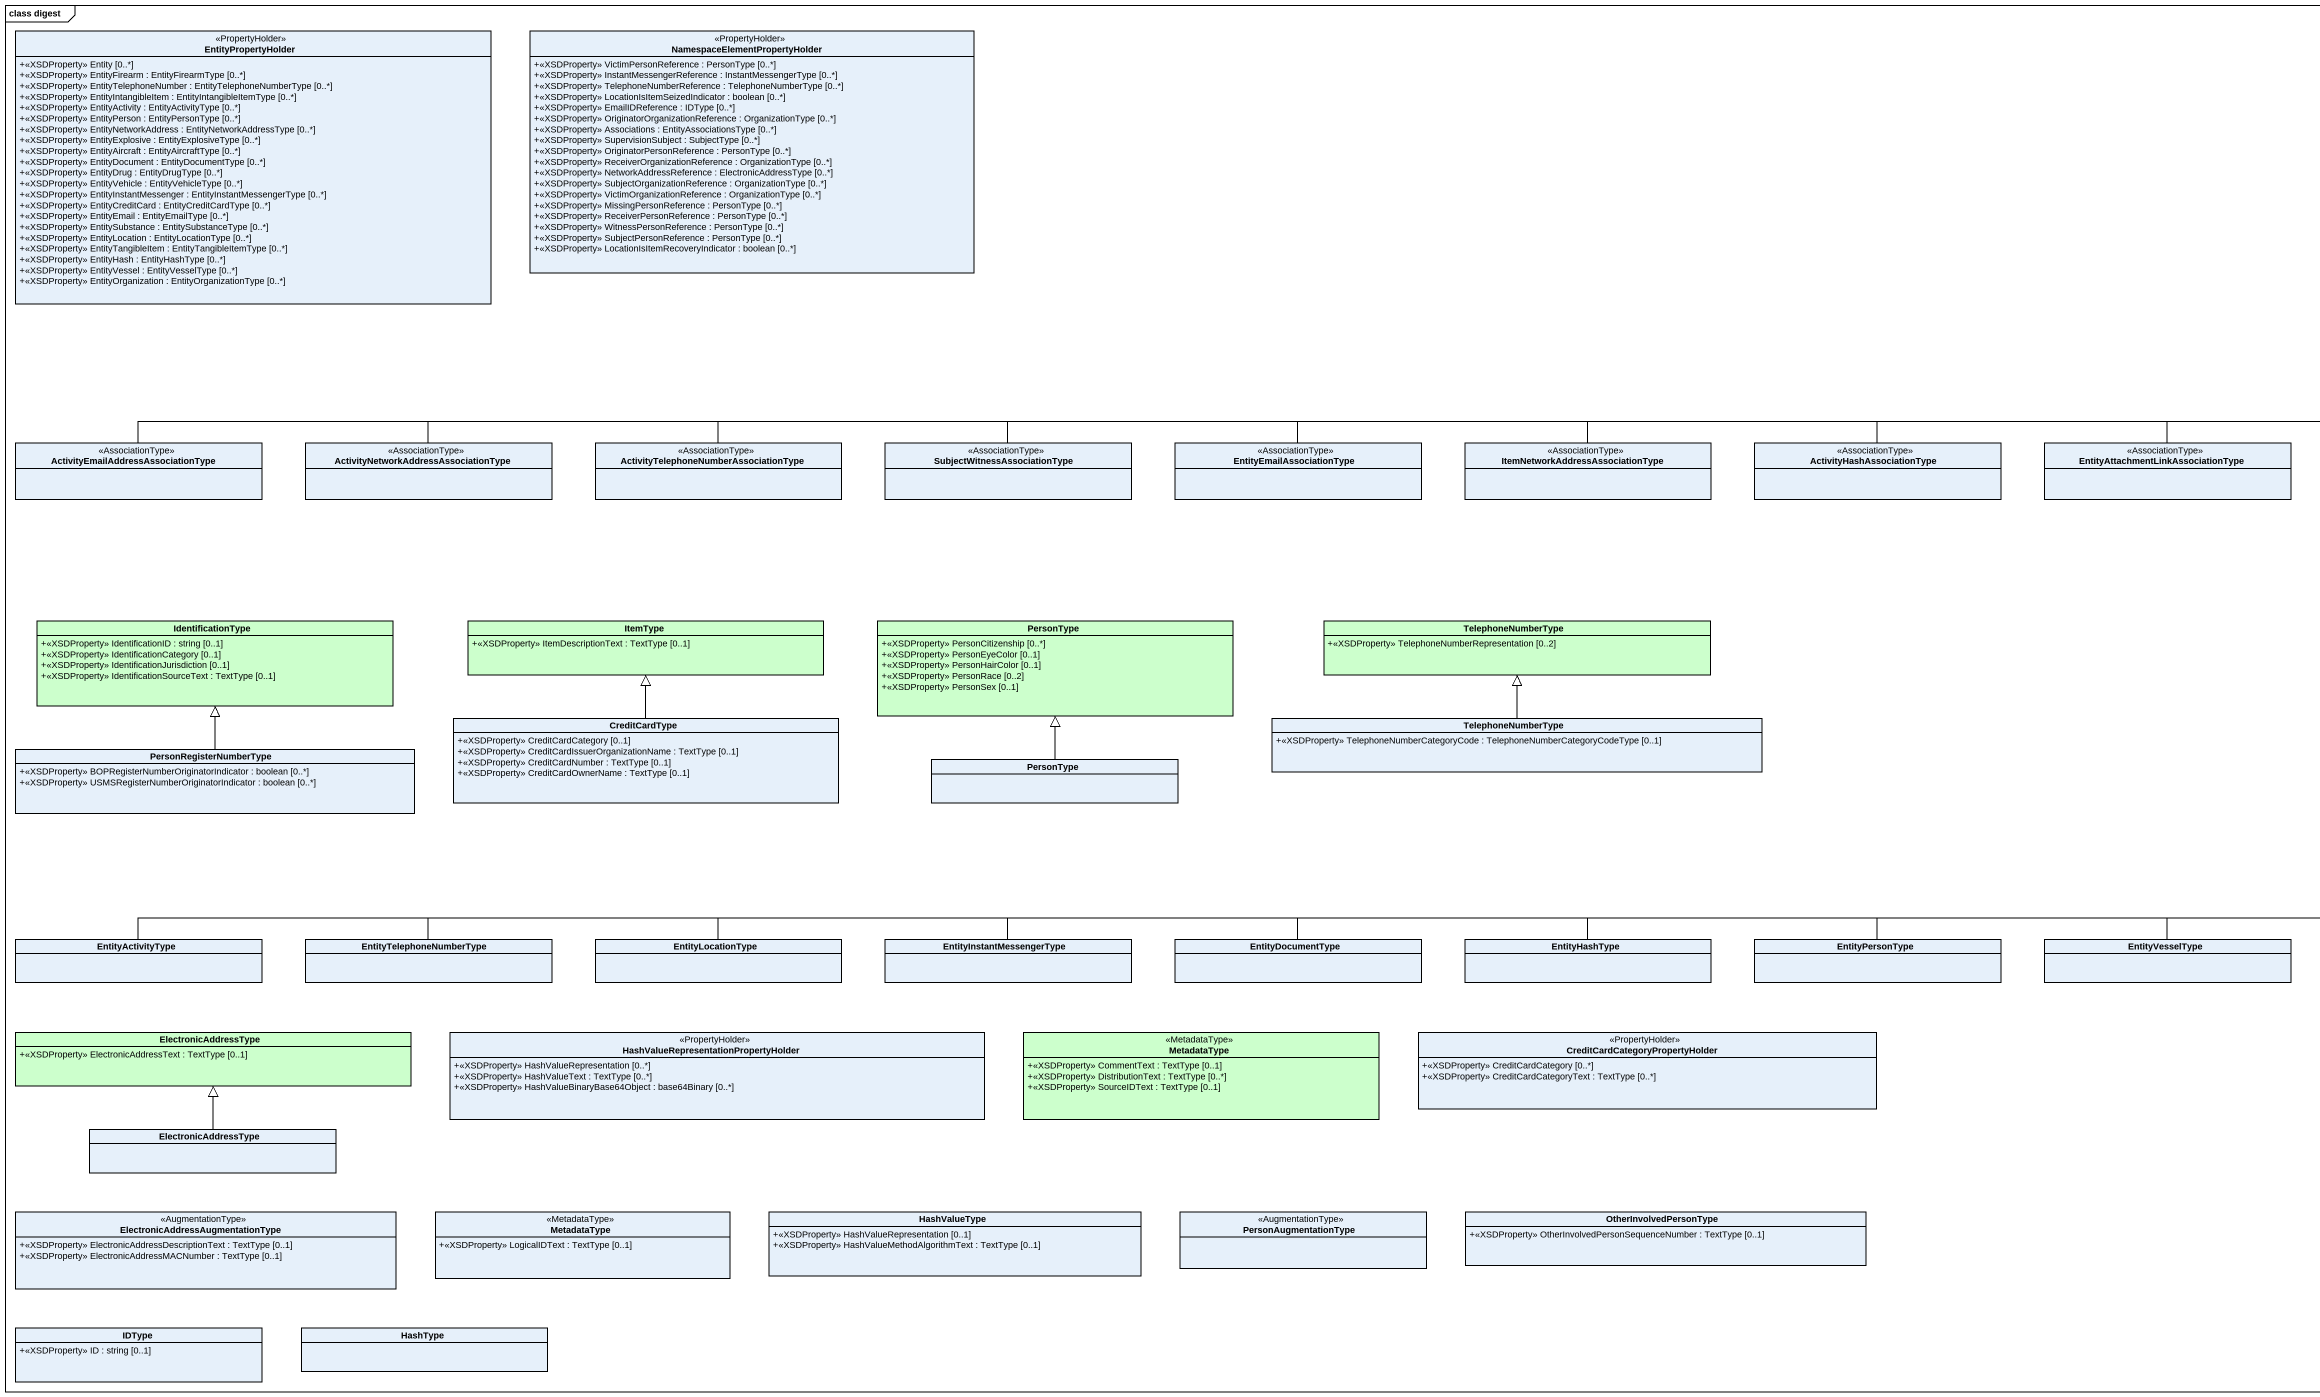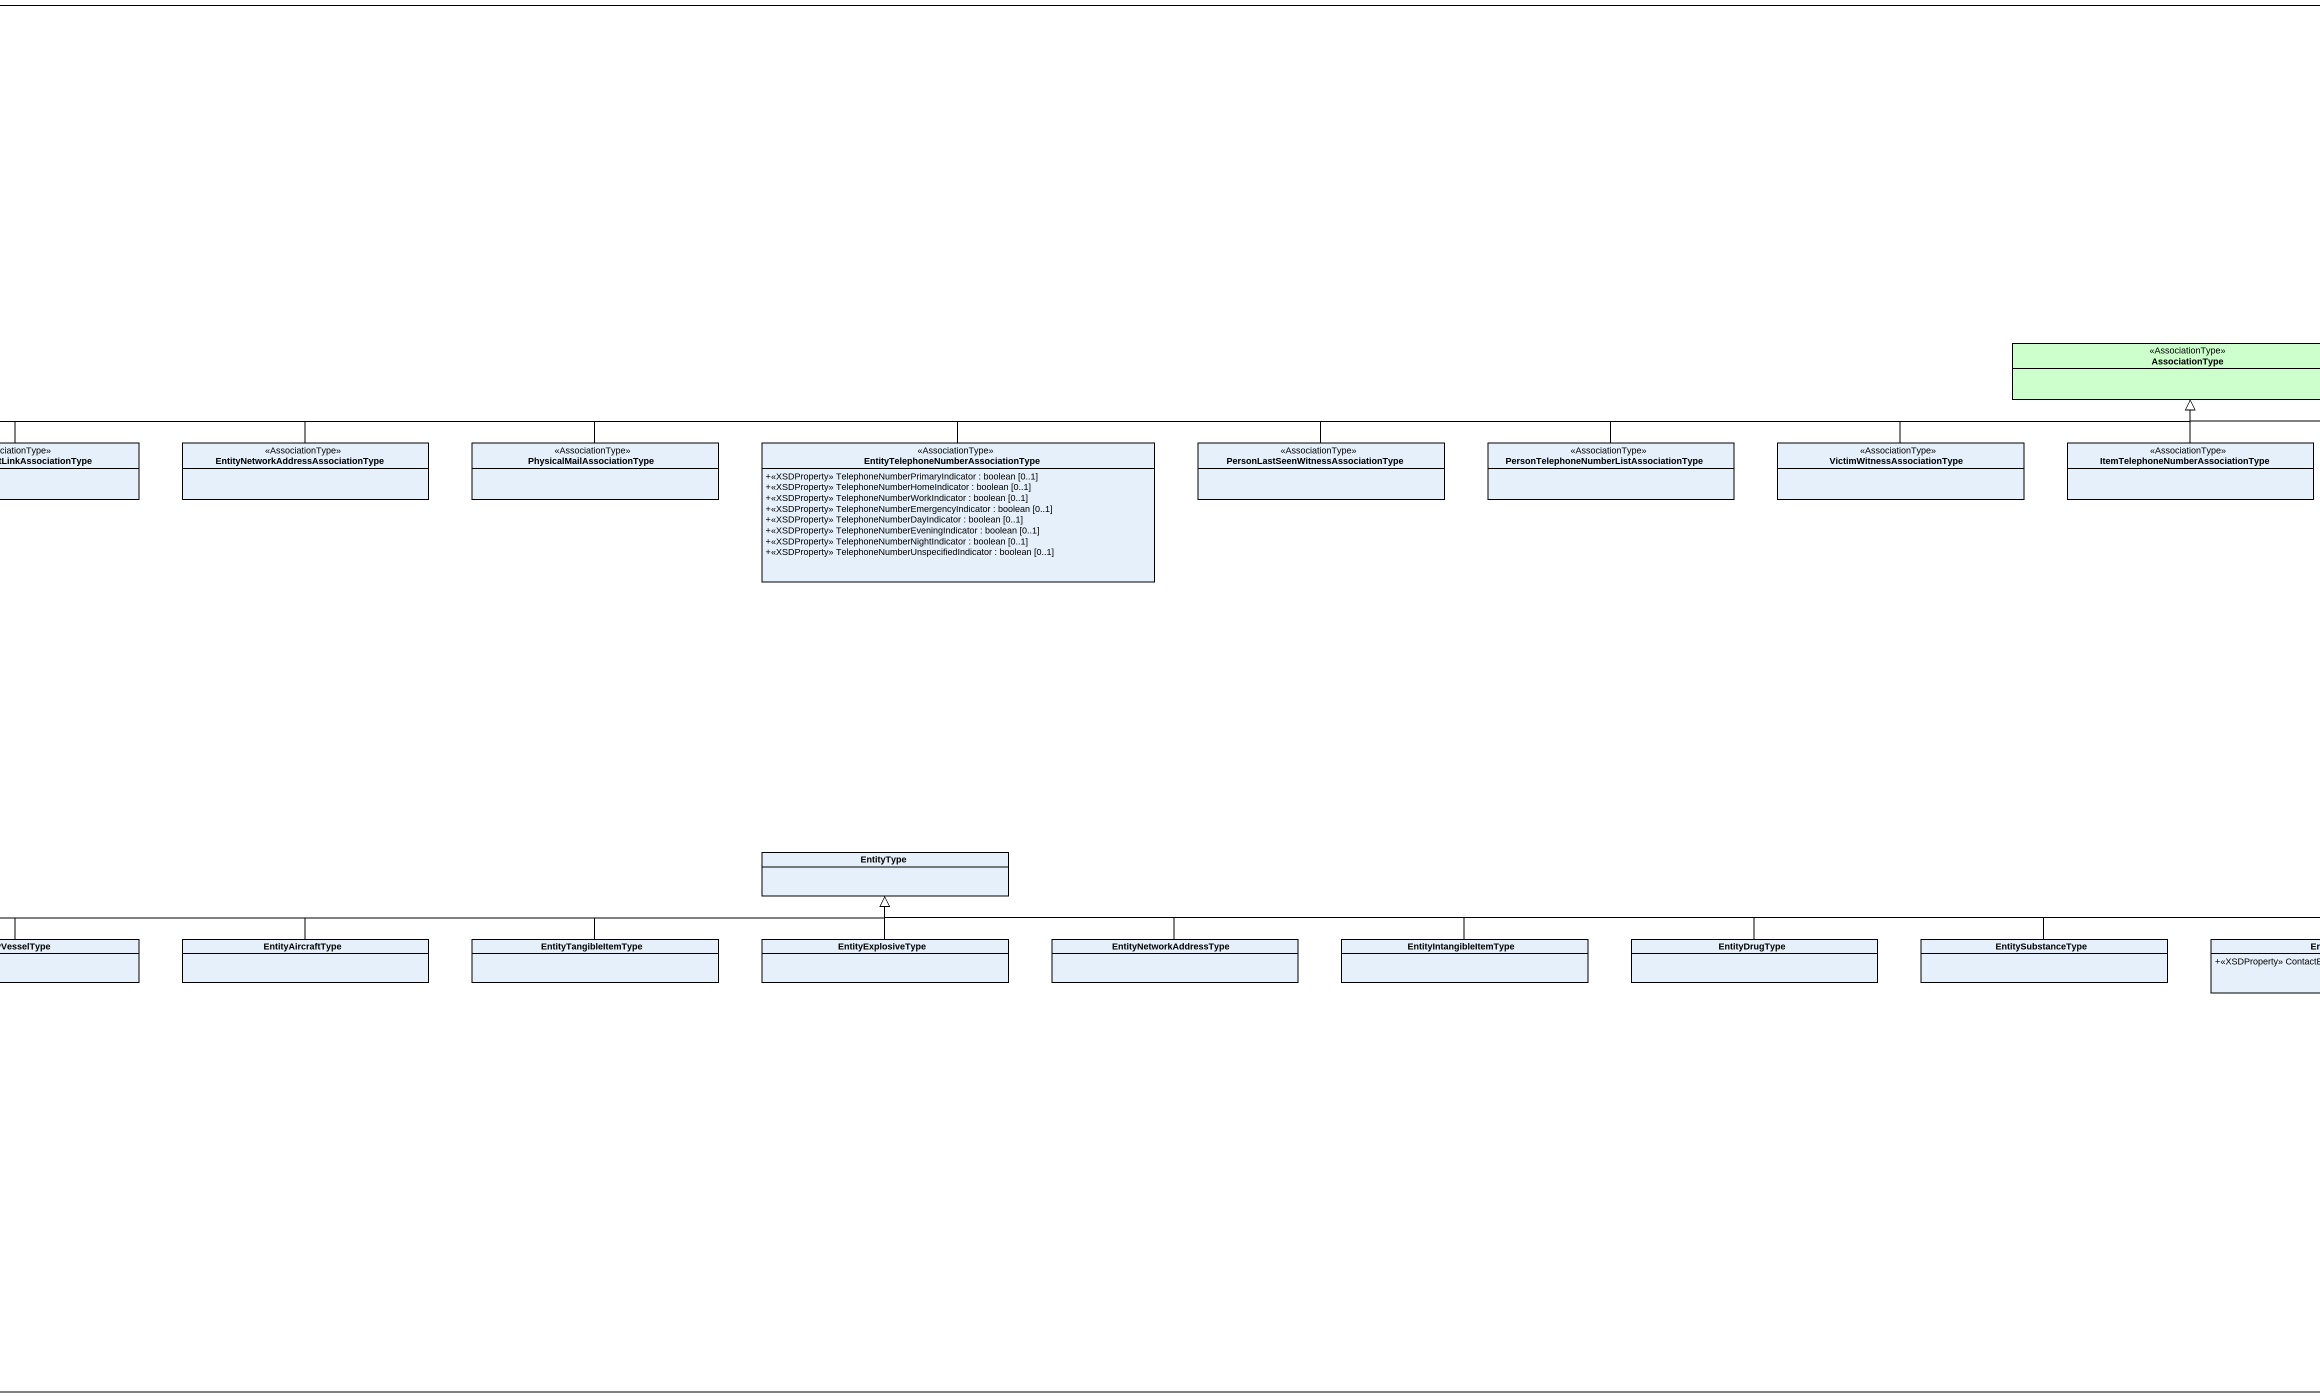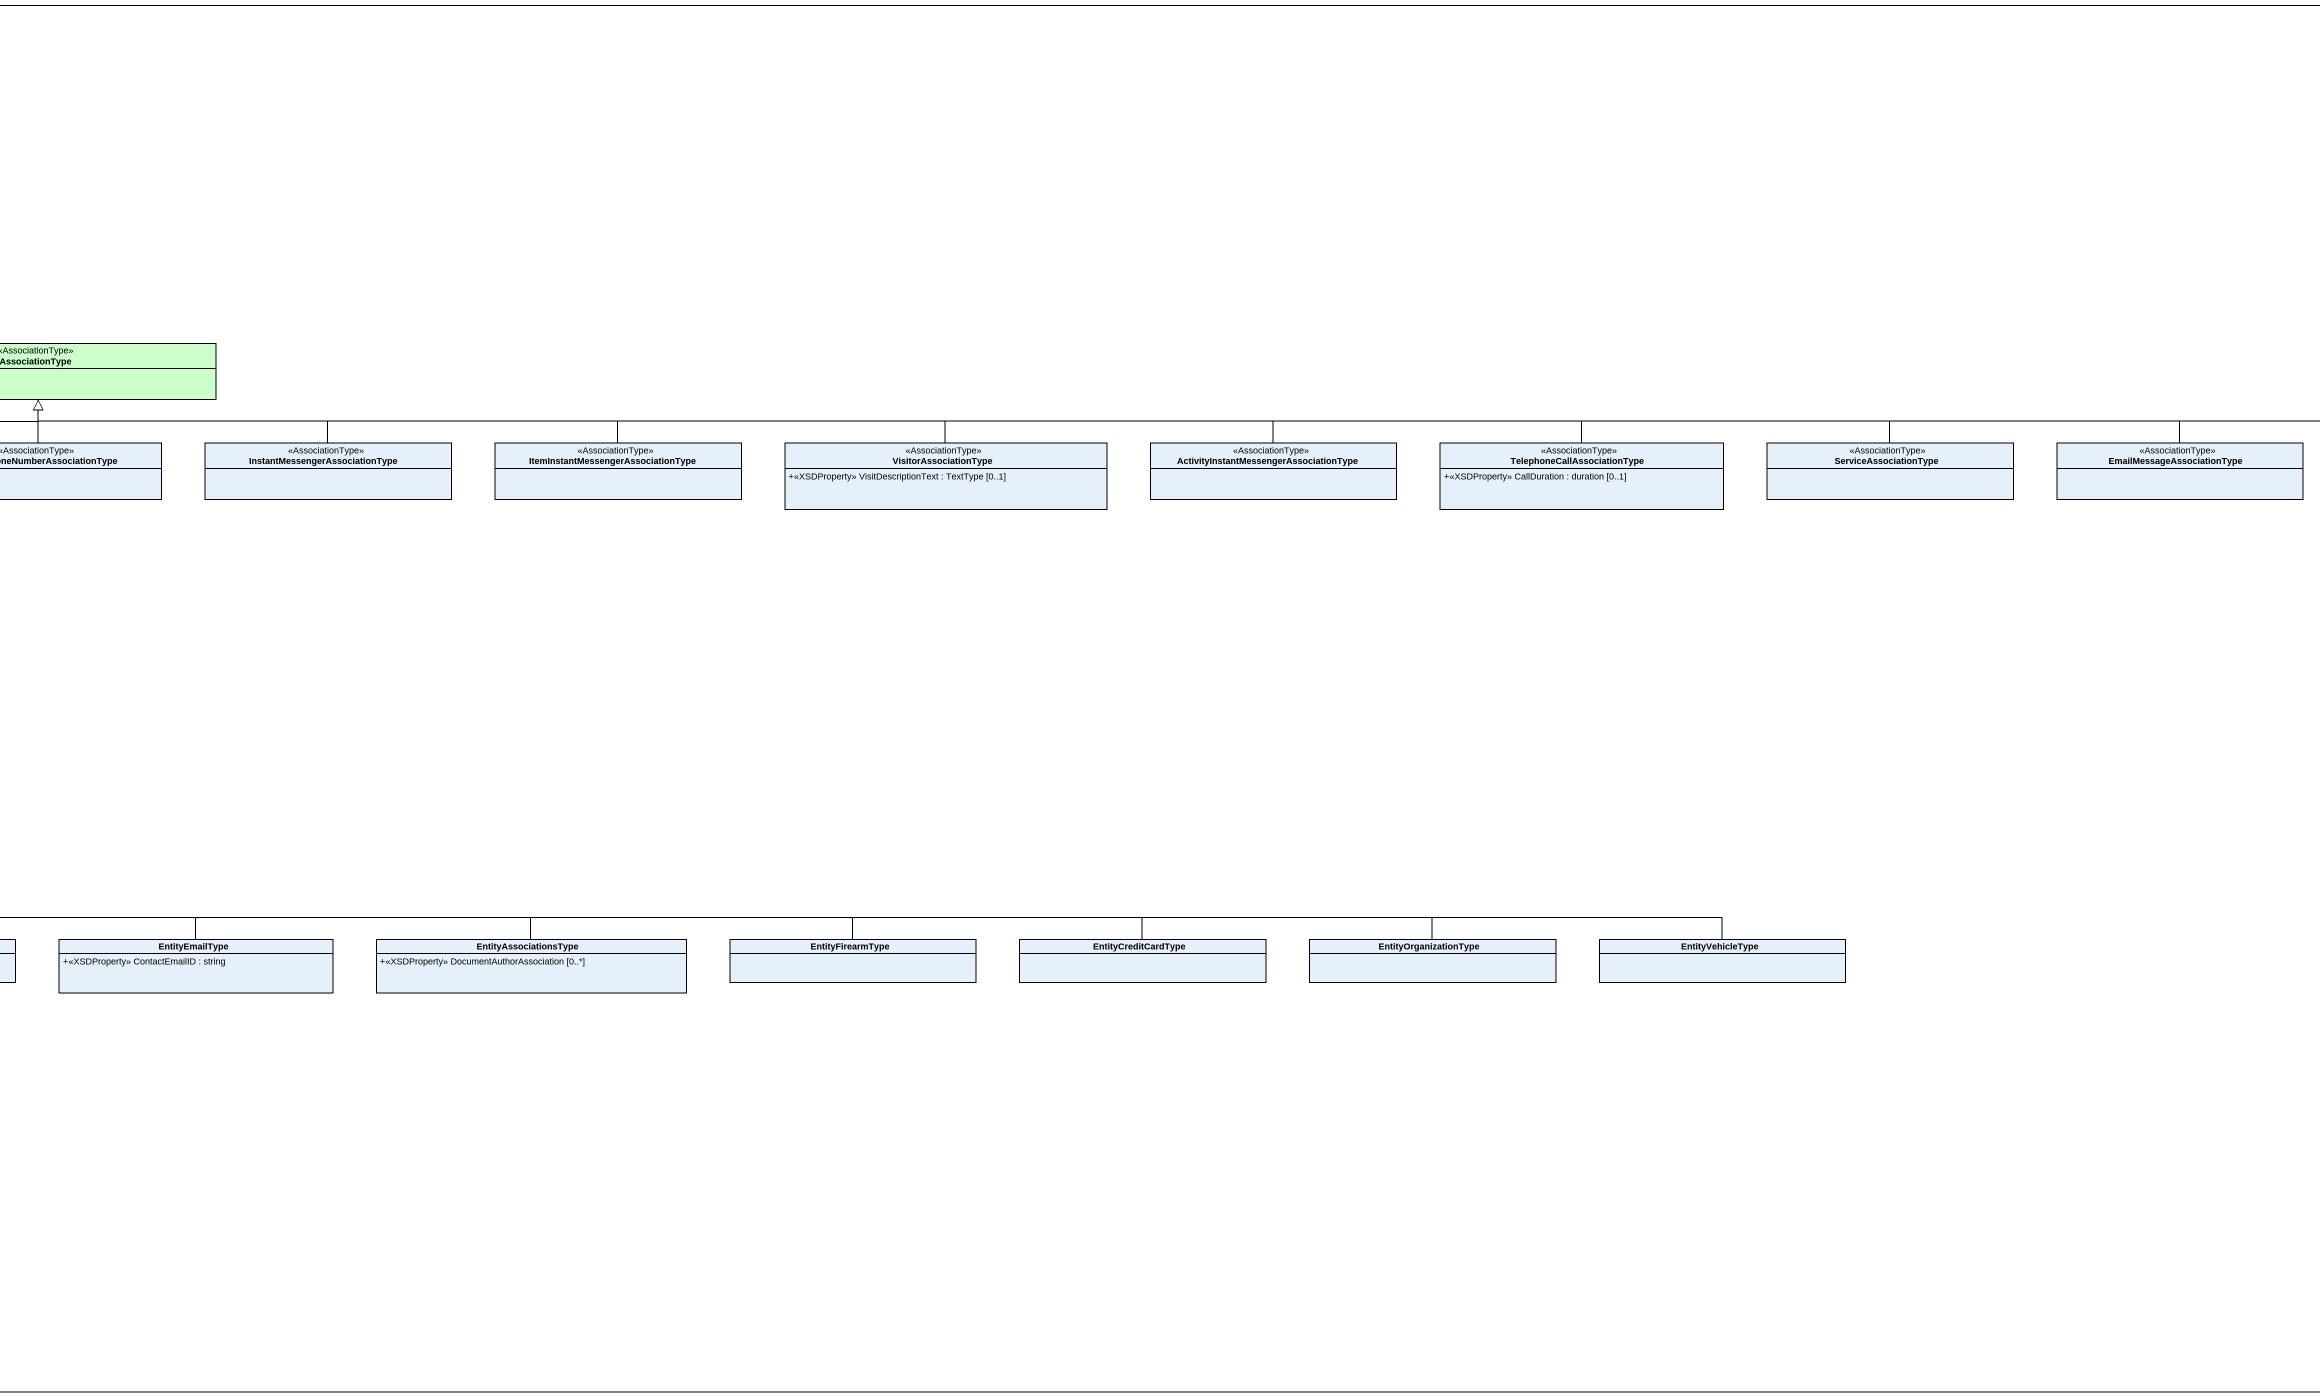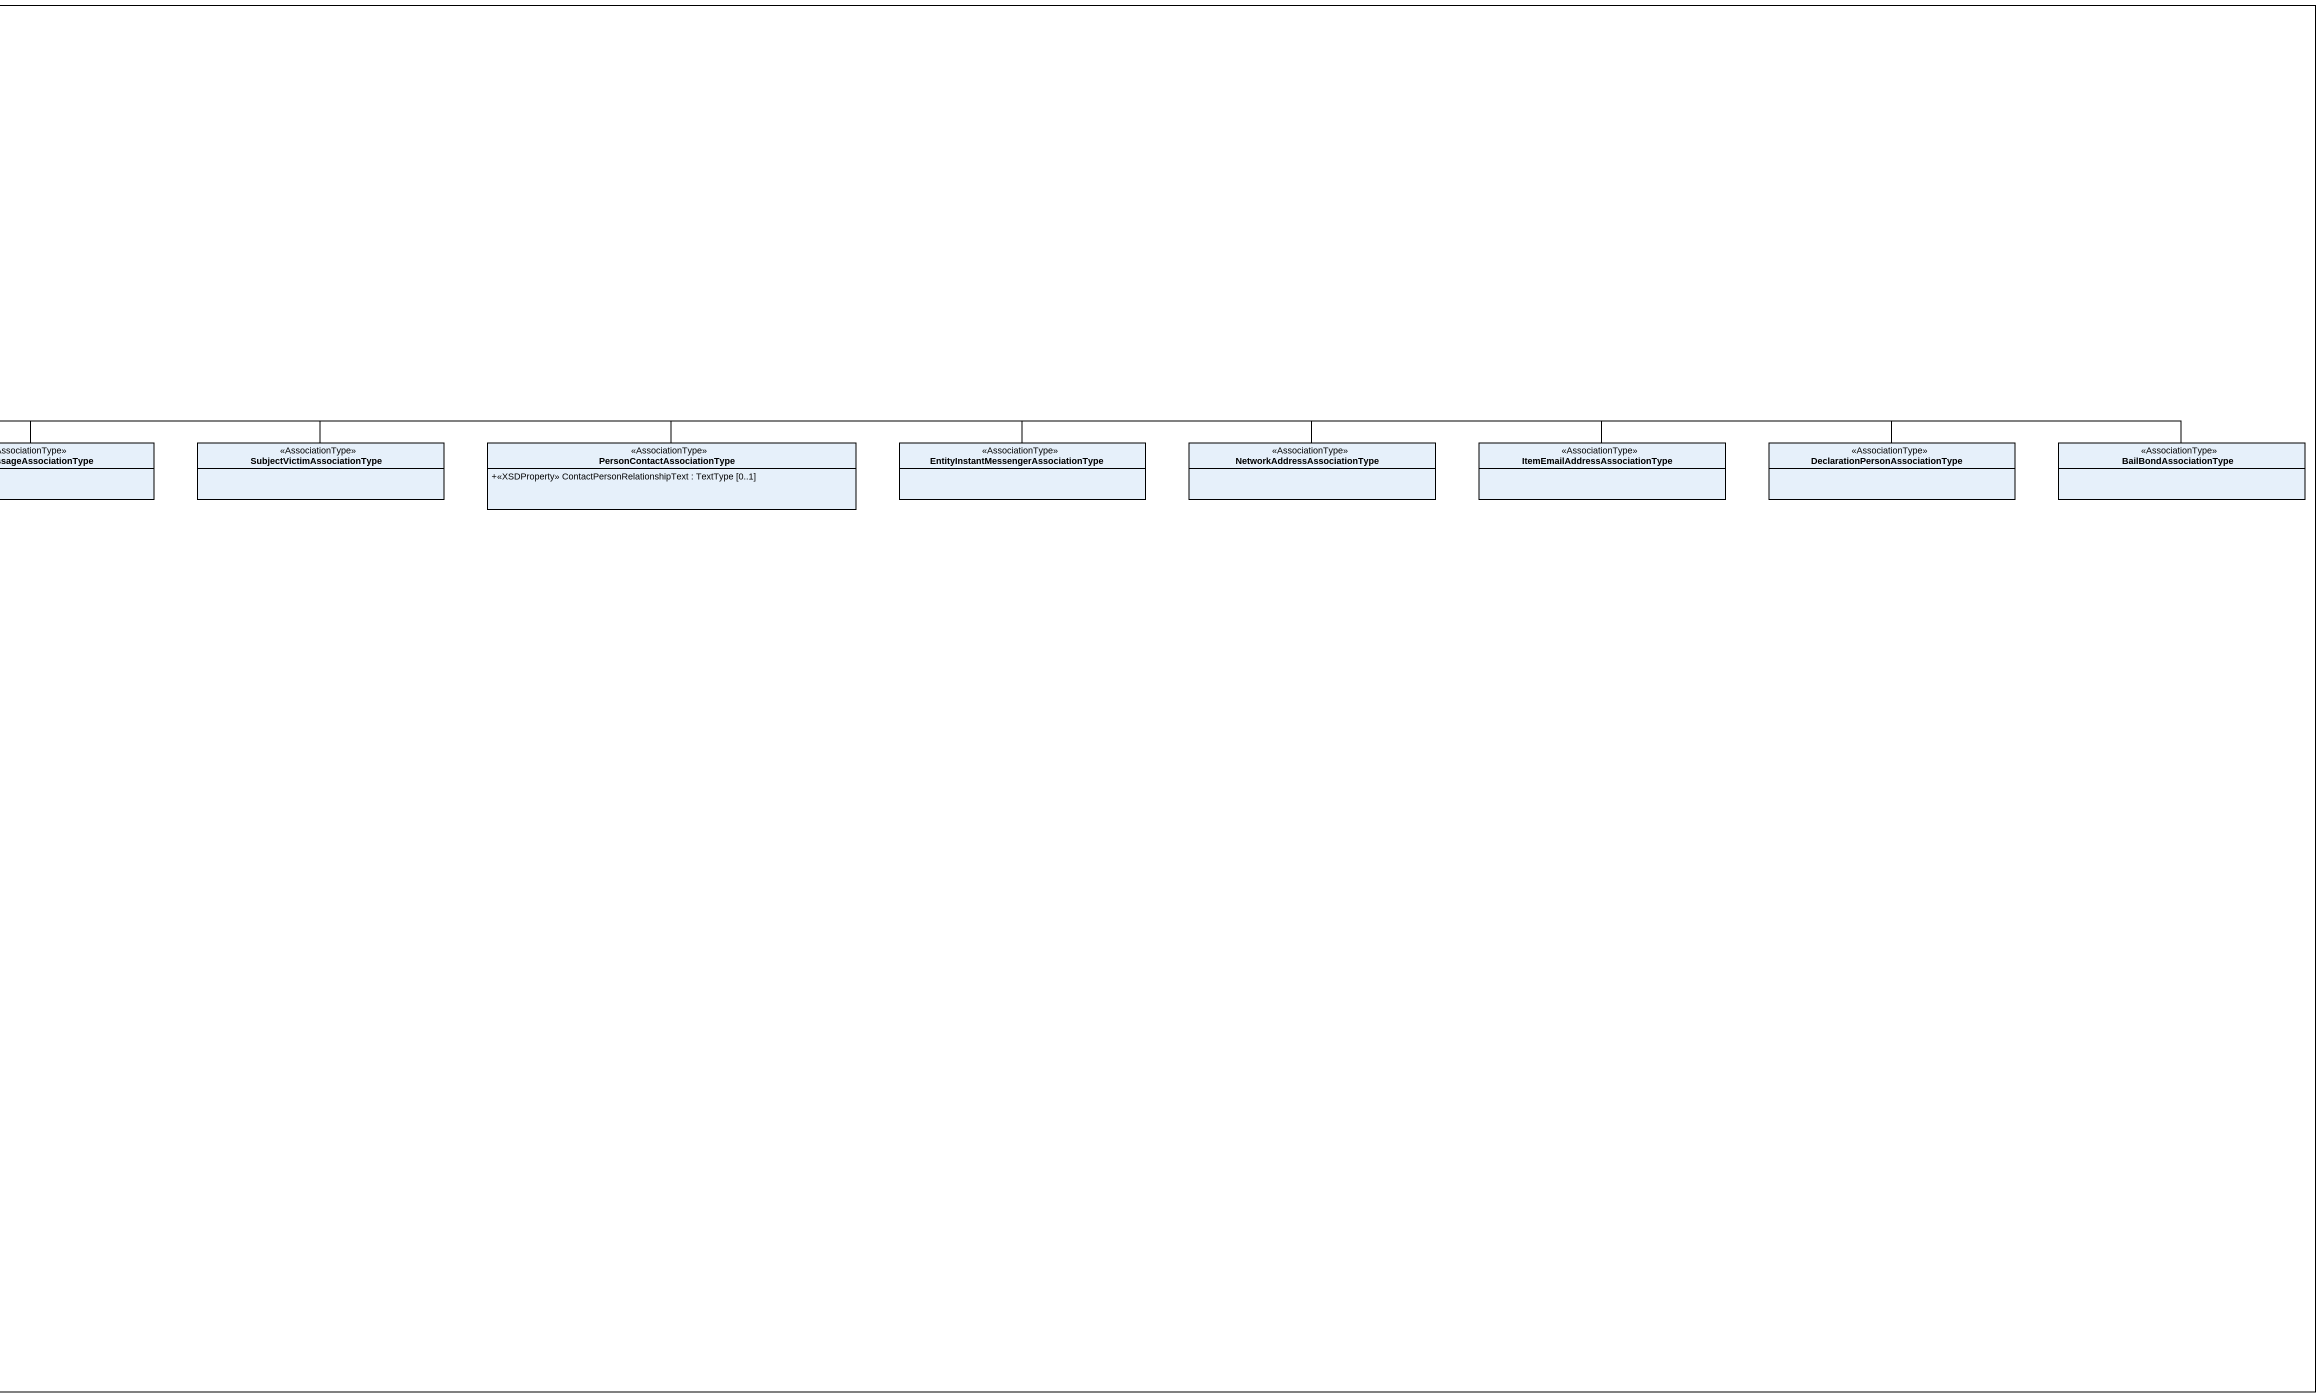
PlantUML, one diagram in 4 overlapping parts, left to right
@startuml
mainframe class digest
hide circle
hide empty members
skinparam classAttributeIconSize 0
class EntityPropertyHolder <<PropertyHolder>> {
  +<<XSDProperty>> Entity [0..*]
  +<<XSDProperty>> EntityFirearm : EntityFirearmType [0..*]
  +<<XSDProperty>> EntityTelephoneNumber : EntityTelephoneNumberType [0..*]
  +<<XSDProperty>> EntityIntangibleItem : EntityIntangibleItemType [0..*]
  +<<XSDProperty>> EntityActivity : EntityActivityType [0..*]
  +<<XSDProperty>> EntityPerson : EntityPersonType [0..*]
  +<<XSDProperty>> EntityNetworkAddress : EntityNetworkAddressType [0..*]
  +<<XSDProperty>> EntityExplosive : EntityExplosiveType [0..*]
  +<<XSDProperty>> EntityAircraft : EntityAircraftType [0..*]
  +<<XSDProperty>> EntityDocument : EntityDocumentType [0..*]
  +<<XSDProperty>> EntityDrug : EntityDrugType [0..*]
  +<<XSDProperty>> EntityVehicle : EntityVehicleType [0..*]
  +<<XSDProperty>> EntityInstantMessenger : EntityInstantMessengerType [0..*]
  +<<XSDProperty>> EntityCreditCard : EntityCreditCardType [0..*]
  +<<XSDProperty>> EntityEmail : EntityEmailType [0..*]
  +<<XSDProperty>> EntitySubstance : EntitySubstanceType [0..*]
  +<<XSDProperty>> EntityLocation : EntityLocationType [0..*]
  +<<XSDProperty>> EntityTangibleItem : EntityTangibleItemType [0..*]
  +<<XSDProperty>> EntityHash : EntityHashType [0..*]
  +<<XSDProperty>> EntityVessel : EntityVesselType [0..*]
  +<<XSDProperty>> EntityOrganization : EntityOrganizationType [0..*]
}
class "NamespaceElementPropertyHolder" as NamespaceElementPropertyHold <<PropertyHolder>> {
  +<<XSDProperty>> VictimPersonReference : PersonType [0..*]
  +<<XSDProperty>> InstantMessengerReference : InstantMessengerType [0..*]
  +<<XSDProperty>> TelephoneNumberReference : TelephoneNumberType [0..*]
  +<<XSDProperty>> LocationIsItemSeizedIndicator : boolean [0..*]
  +<<XSDProperty>> EmailIDReference : IDType [0..*]
  +<<XSDProperty>> OriginatorOrganizationReference : OrganizationType [0..*]
  +<<XSDProperty>> Associations : EntityAssociationsType [0..*]
  +<<XSDProperty>> SupervisionSubject : SubjectType [0..*]
  +<<XSDProperty>> OriginatorPersonReference : PersonType [0..*]
  +<<XSDProperty>> ReceiverOrganizationReference : OrganizationType [0..*]
  +<<XSDProperty>> NetworkAddressReference : ElectronicAddressType [0..*]
  +<<XSDProperty>> SubjectOrganizationReference : OrganizationType [0..*]
  +<<XSDProperty>> VictimOrganizationReference : OrganizationType [0..*]
  +<<XSDProperty>> MissingPersonReference : PersonType [0..*]
  +<<XSDProperty>> ReceiverPersonReference : PersonType [0..*]
  +<<XSDProperty>> WitnessPersonReference : PersonType [0..*]
  +<<XSDProperty>> SubjectPersonReference : PersonType [0..*]
  +<<XSDProperty>> LocationIsItemRecoveryIndicator : boolean [0..*]
}
class AssociationType <<AssociationType>> #CCFFCC
class "ActivityEmailAddressAssociationType" as ActivityEmailAddressAssociat <<AssociationType>>
class "ActivityNetworkAddressAssociationType" as ActivityNetworkAddressAssoci <<AssociationType>>
class "ActivityTelephoneNumberAssociationType" as ActivityTelephoneNumberAssoc <<AssociationType>>
class "SubjectWitnessAssociationType" as SubjectWitnessAssociationTyp <<AssociationType>>
class EntityEmailAssociationType <<AssociationType>>
class "ItemNetworkAddressAssociationType" as ItemNetworkAddressAssociatio <<AssociationType>>
class ActivityHashAssociationType <<AssociationType>>
class "EntityAttachmentLinkAssociationType" as EntityAttachmentLinkAssociat <<AssociationType>>
class "EntityNetworkAddressAssociationType" as EntityNetworkAddressAssociat <<AssociationType>>
class PhysicalMailAssociationType <<AssociationType>>
class "EntityTelephoneNumberAssociationType" as EntityTelephoneNumberAssocia <<AssociationType>> {
  +<<XSDProperty>> TelephoneNumberPrimaryIndicator : boolean [0..1]
  +<<XSDProperty>> TelephoneNumberHomeIndicator : boolean [0..1]
  +<<XSDProperty>> TelephoneNumberWorkIndicator : boolean [0..1]
  +<<XSDProperty>> TelephoneNumberEmergencyIndicator : boolean [0..1]
  +<<XSDProperty>> TelephoneNumberDayIndicator : boolean [0..1]
  +<<XSDProperty>> TelephoneNumberEveningIndicator : boolean [0..1]
  +<<XSDProperty>> TelephoneNumberNightIndicator : boolean [0..1]
  +<<XSDProperty>> TelephoneNumberUnspecifiedIndicator : boolean [0..1]
}
class "PersonLastSeenWitnessAssociationType" as PersonLastSeenWitnessAssocia <<AssociationType>>
class "PersonTelephoneNumberListAssociationType" as PersonTelephoneNumberListAss <<AssociationType>>
class VictimWitnessAssociationType <<AssociationType>>
class "ItemTelephoneNumberAssociationType" as ItemTelephoneNumberAssociati <<AssociationType>>
class "InstantMessengerAssociationType" as InstantMessengerAssociationT <<AssociationType>>
class "ItemInstantMessengerAssociationType" as ItemInstantMessengerAssociat <<AssociationType>>
class VisitorAssociationType <<AssociationType>> {
  +<<XSDProperty>> VisitDescriptionText : TextType [0..1]
}
class "ActivityInstantMessengerAssociationType" as ActivityInstantMessengerAsso <<AssociationType>>
class TelephoneCallAssociationType <<AssociationType>> {
  +<<XSDProperty>> CallDuration : duration [0..1]
}
class ServiceAssociationType <<AssociationType>>
class EmailMessageAssociationType <<AssociationType>>
class SubjectVictimAssociationType <<AssociationType>>
class PersonContactAssociationType <<AssociationType>> {
  +<<XSDProperty>> ContactPersonRelationshipText : TextType [0..1]
}
class "EntityInstantMessengerAssociationType" as EntityInstantMessengerAssoci <<AssociationType>>
class "NetworkAddressAssociationType" as NetworkAddressAssociationTyp <<AssociationType>>
class "ItemEmailAddressAssociationType" as ItemEmailAddressAssociationT <<AssociationType>>
class "DeclarationPersonAssociationType" as DeclarationPersonAssociation <<AssociationType>>
class BailBondAssociationType <<AssociationType>>
class IdentificationType #CCFFCC {
  +<<XSDProperty>> IdentificationID : string [0..1]
  +<<XSDProperty>> IdentificationCategory [0..1]
  +<<XSDProperty>> IdentificationJurisdiction [0..1]
  +<<XSDProperty>> IdentificationSourceText : TextType [0..1]
}
class ItemType #CCFFCC {
  +<<XSDProperty>> ItemDescriptionText : TextType [0..1]
}
class PersonType #CCFFCC {
  +<<XSDProperty>> PersonCitizenship [0..*]
  +<<XSDProperty>> PersonEyeColor [0..1]
  +<<XSDProperty>> PersonHairColor [0..1]
  +<<XSDProperty>> PersonRace [0..2]
  +<<XSDProperty>> PersonSex [0..1]
}
class TelephoneNumberType #CCFFCC {
  +<<XSDProperty>> TelephoneNumberRepresentation [0..2]
}
class CreditCardType {
  +<<XSDProperty>> CreditCardCategory [0..1]
  +<<XSDProperty>> CreditCardIssuerOrganizationName : TextType [0..1]
  +<<XSDProperty>> CreditCardNumber : TextType [0..1]
  +<<XSDProperty>> CreditCardOwnerName : TextType [0..1]
}
class "TelephoneNumberType" as TelephoneNumberType_2 {
  +<<XSDProperty>> TelephoneNumberCategoryCode : TelephoneNumberCategoryCodeType [0..1]
}
class PersonRegisterNumberType {
  +<<XSDProperty>> BOPRegisterNumberOriginatorIndicator : boolean [0..*]
  +<<XSDProperty>> USMSRegisterNumberOriginatorIndicator : boolean [0..*]
}
class "PersonType" as PersonType_2
class EntityType
class EntityActivityType
class EntityTelephoneNumberType
class EntityLocationType
class EntityInstantMessengerType
class EntityDocumentType
class EntityHashType
class EntityPersonType
class EntityVesselType
class EntityAircraftType
class EntityTangibleItemType
class EntityExplosiveType
class EntityNetworkAddressType
class EntityIntangibleItemType
class EntityDrugType
class EntitySubstanceType
class EntityEmailType {
  +<<XSDProperty>> ContactEmailID : string
}
class EntityAssociationsType {
  +<<XSDProperty>> DocumentAuthorAssociation [0..*]
}
class EntityFirearmType
class EntityCreditCardType
class EntityOrganizationType
class EntityVehicleType
class ElectronicAddressType #CCFFCC {
  +<<XSDProperty>> ElectronicAddressText : TextType [0..1]
}
class "HashValueRepresentationPropertyHolder" as HashValueRepresentationPrope <<PropertyHolder>> {
  +<<XSDProperty>> HashValueRepresentation [0..*]
  +<<XSDProperty>> HashValueText : TextType [0..*]
  +<<XSDProperty>> HashValueBinaryBase64Object : base64Binary [0..*]
}
class MetadataType <<MetadataType>> #CCFFCC {
  +<<XSDProperty>> CommentText : TextType [0..1]
  +<<XSDProperty>> DistributionText : TextType [0..*]
  +<<XSDProperty>> SourceIDText : TextType [0..1]
}
class "CreditCardCategoryPropertyHolder" as CreditCardCategoryPropertyHo <<PropertyHolder>> {
  +<<XSDProperty>> CreditCardCategory [0..*]
  +<<XSDProperty>> CreditCardCategoryText : TextType [0..*]
}
class "ElectronicAddressType" as ElectronicAddressType_2
class "ElectronicAddressAugmentationType" as ElectronicAddressAugmentatio <<AugmentationType>> {
  +<<XSDProperty>> ElectronicAddressDescriptionText : TextType [0..1]
  +<<XSDProperty>> ElectronicAddressMACNumber : TextType [0..1]
}
class "MetadataType" as MetadataType_2 <<MetadataType>> {
  +<<XSDProperty>> LogicalIDText : TextType [0..1]
}
class HashValueType {
  +<<XSDProperty>> HashValueRepresentation [0..1]
  +<<XSDProperty>> HashValueMethodAlgorithmText : TextType [0..1]
}
class PersonAugmentationType <<AugmentationType>>
class OtherInvolvedPersonType {
  +<<XSDProperty>> OtherInvolvedPersonSequenceNumber : TextType [0..1]
}
class IDType {
  +<<XSDProperty>> ID : string [0..1]
}
class HashType
ActivityEmailAddressAssociat -right-|> AssociationType
ActivityNetworkAddressAssoci -right-|> AssociationType
ActivityTelephoneNumberAssoc -right-|> AssociationType
SubjectWitnessAssociationTyp -right-|> AssociationType
EntityEmailAssociationType -right-|> AssociationType
ItemNetworkAddressAssociatio -right-|> AssociationType
ActivityHashAssociationType -right-|> AssociationType
EntityAttachmentLinkAssociat -right-|> AssociationType
EntityNetworkAddressAssociat -right-|> AssociationType
PhysicalMailAssociationType -right-|> AssociationType
EntityTelephoneNumberAssocia -right-|> AssociationType
PersonLastSeenWitnessAssocia -right-|> AssociationType
PersonTelephoneNumberListAss -right-|> AssociationType
VictimWitnessAssociationType -right-|> AssociationType
ItemTelephoneNumberAssociati -up-|> AssociationType
InstantMessengerAssociationT -left-|> AssociationType
ItemInstantMessengerAssociat -left-|> AssociationType
VisitorAssociationType -left-|> AssociationType
ActivityInstantMessengerAsso -left-|> AssociationType
TelephoneCallAssociationType -left-|> AssociationType
ServiceAssociationType -left-|> AssociationType
EmailMessageAssociationType -left-|> AssociationType
SubjectVictimAssociationType -left-|> AssociationType
PersonContactAssociationType -left-|> AssociationType
EntityInstantMessengerAssoci -left-|> AssociationType
NetworkAddressAssociationTyp -left-|> AssociationType
ItemEmailAddressAssociationT -left-|> AssociationType
DeclarationPersonAssociation -left-|> AssociationType
BailBondAssociationType -left-|> AssociationType
CreditCardType -up-|> ItemType
TelephoneNumberType_2 -up-|> TelephoneNumberType
PersonRegisterNumberType -up-|> IdentificationType
PersonType_2 -up-|> PersonType
EntityActivityType -right-|> EntityType
EntityTelephoneNumberType -right-|> EntityType
EntityLocationType -right-|> EntityType
EntityInstantMessengerType -right-|> EntityType
EntityDocumentType -right-|> EntityType
EntityHashType -right-|> EntityType
EntityPersonType -right-|> EntityType
EntityVesselType -right-|> EntityType
EntityAircraftType -right-|> EntityType
EntityTangibleItemType -right-|> EntityType
EntityExplosiveType -up-|> EntityType
EntityNetworkAddressType -left-|> EntityType
EntityIntangibleItemType -left-|> EntityType
EntityDrugType -left-|> EntityType
EntitySubstanceType -left-|> EntityType
EntityEmailType -left-|> EntityType
EntityAssociationsType -left-|> EntityType
EntityFirearmType -left-|> EntityType
EntityCreditCardType -left-|> EntityType
EntityOrganizationType -left-|> EntityType
EntityVehicleType -left-|> EntityType
ElectronicAddressType_2 -up-|> ElectronicAddressType
@enduml
